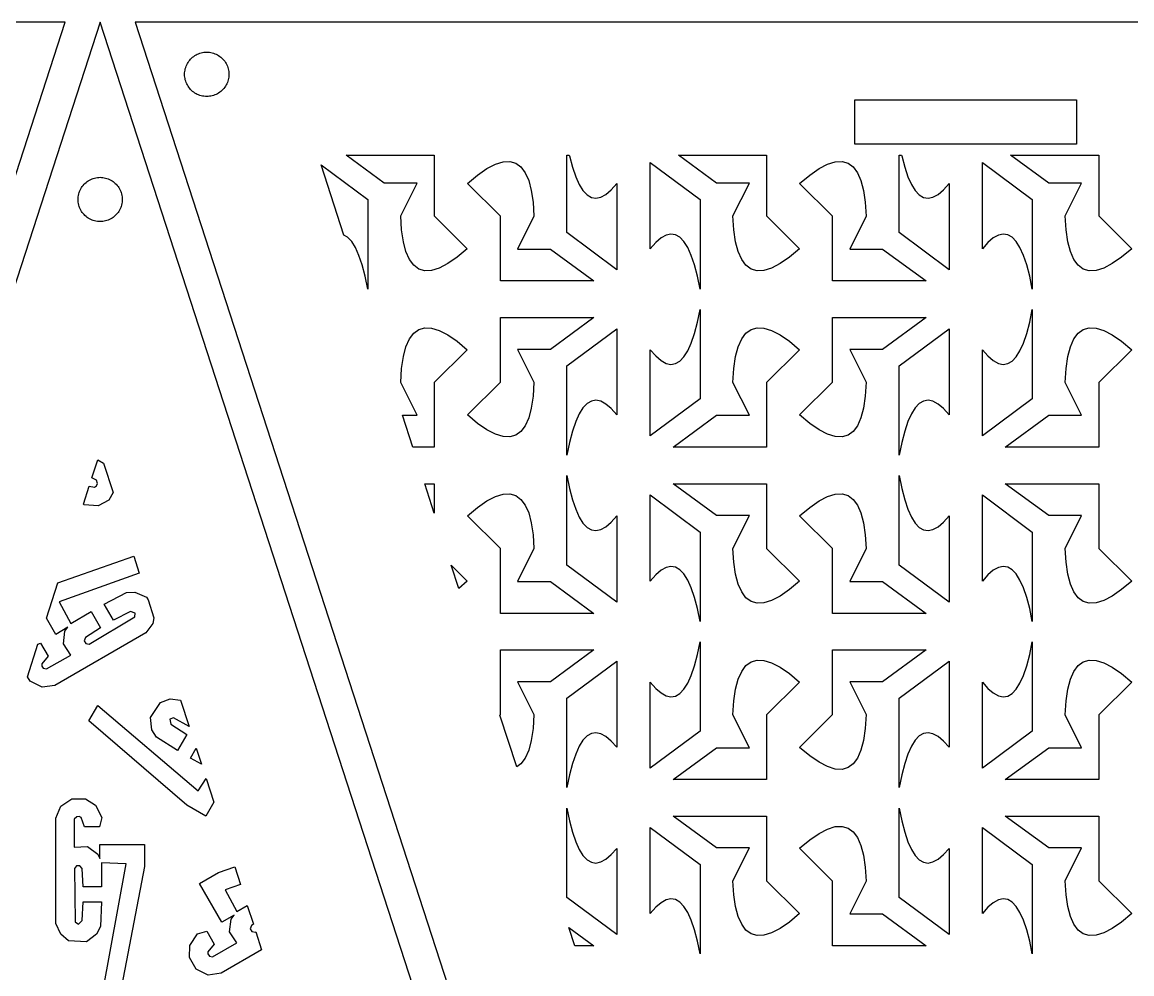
# Model space of a CAD drawing. Header units: metres. Extents: x 20 to 1108, y 20 to 485.
# Drawn here: x 478.7 to 578.9, y 398.8 to 484.7 of the extents above; entities that cross this region are included whole.
import ezdxf

# ---------------------------------------------------------------- set-up
doc = ezdxf.new("R2010")
doc.units = ezdxf.units.M

msp = doc.modelspace()

# ---------------------------------------------------------------- linework, layer by layer
for p, q in [((482.617, 484.652), (332.617, 484.652)), ((407.617, 253.826), (482.617, 484.652)), ((485.772, 484.652), (410.772, 253.826)), ((560.772, 253.826), (485.772, 484.652)), ((638.926, 484.652), (488.926, 484.652)), ((488.926, 484.652), (563.926, 253.826)), ((495.024, 481.915), (495.148, 481.935)), ((495.148, 481.935), (495.273, 481.946)), ((495.273, 481.946), (495.398, 481.95)), ((495.398, 481.95), (495.524, 481.946)), ((495.524, 481.946), (495.649, 481.935)), ((495.649, 481.935), (495.773, 481.915)), ((493.646, 480.913), (493.709, 481.022)), ((493.709, 481.022), (493.781, 481.126)), ((493.781, 481.126), (493.857, 481.225)), ((493.857, 481.225), (493.941, 481.319)), ((493.941, 481.319), (494.029, 481.408)), ((494.029, 481.408), (494.124, 481.491)), ((494.124, 481.491), (494.223, 481.569)), ((494.223, 481.569), (494.327, 481.639)), ((494.327, 481.639), (494.435, 481.703)), ((494.435, 481.703), (494.546, 481.76)), ((494.546, 481.76), (494.663, 481.81)), ((494.663, 481.81), (494.781, 481.853)), ((494.781, 481.853), (494.901, 481.888)), ((494.901, 481.888), (495.024, 481.915)), ((495.773, 481.915), (495.896, 481.888)), ((495.896, 481.888), (496.016, 481.853)), ((496.016, 481.853), (496.134, 481.81)), ((496.134, 481.81), (496.25, 481.76)), ((496.25, 481.76), (496.362, 481.703)), ((496.362, 481.703), (496.47, 481.639)), ((496.47, 481.639), (496.574, 481.569)), ((496.574, 481.569), (496.673, 481.491)), ((496.673, 481.491), (496.767, 481.408)), ((496.767, 481.408), (496.856, 481.319)), ((496.856, 481.319), (496.94, 481.225)), ((496.94, 481.225), (497.016, 481.126)), ((497.016, 481.126), (497.087, 481.022)), ((497.087, 481.022), (497.151, 480.913)), ((493.398, 479.95), (493.403, 480.075)), ((493.403, 479.824), (493.398, 479.95)), ((493.403, 480.075), (493.415, 480.201)), ((493.415, 480.201), (493.434, 480.325)), ((493.434, 480.325), (493.461, 480.447)), ((493.461, 480.447), (493.497, 480.569)), ((493.497, 480.569), (493.539, 480.687)), ((493.539, 480.687), (493.588, 480.802)), ((493.588, 480.802), (493.646, 480.913)), ((497.151, 480.913), (497.209, 480.802)), ((497.209, 480.802), (497.258, 480.687)), ((497.258, 480.687), (497.3, 480.569)), ((497.3, 480.569), (497.335, 480.447)), ((497.335, 480.447), (497.363, 480.325)), ((497.363, 480.325), (497.382, 480.201)), ((497.382, 480.201), (497.394, 480.075)), ((497.394, 480.075), (497.398, 479.95)), ((497.398, 479.95), (497.394, 479.824)), ((493.415, 479.699), (493.403, 479.824)), ((493.434, 479.575), (493.415, 479.699)), ((493.461, 479.453), (493.434, 479.575)), ((493.497, 479.332), (493.461, 479.453)), ((493.539, 479.214), (493.497, 479.332)), ((493.588, 479.099), (493.539, 479.214)), ((493.646, 478.986), (493.588, 479.099)), ((493.709, 478.878), (493.646, 478.986)), ((497.151, 478.986), (497.087, 478.878)), ((497.209, 479.099), (497.151, 478.986)), ((497.258, 479.214), (497.209, 479.099)), ((497.3, 479.332), (497.258, 479.214)), ((497.335, 479.453), (497.3, 479.332)), ((497.363, 479.575), (497.335, 479.453)), ((497.382, 479.699), (497.363, 479.575)), ((497.394, 479.824), (497.382, 479.699)), ((493.781, 478.775), (493.709, 478.878)), ((493.857, 478.675), (493.781, 478.775)), ((493.941, 478.581), (493.857, 478.675)), ((494.029, 478.492), (493.941, 478.581)), ((494.124, 478.409), (494.029, 478.492)), ((494.223, 478.332), (494.124, 478.409)), ((494.327, 478.262), (494.223, 478.332)), ((494.435, 478.197), (494.327, 478.262)), ((494.546, 478.141), (494.435, 478.197)), ((494.663, 478.091), (494.546, 478.141)), ((494.781, 478.048), (494.663, 478.091)), ((494.901, 478.013), (494.781, 478.048)), ((495.024, 477.986), (494.901, 478.013)), ((495.148, 477.966), (495.024, 477.986)), ((495.273, 477.954), (495.148, 477.966)), ((495.398, 477.95), (495.273, 477.954)), ((495.524, 477.954), (495.398, 477.95)), ((495.649, 477.966), (495.524, 477.954)), ((495.773, 477.986), (495.649, 477.966)), ((495.896, 478.013), (495.773, 477.986)), ((496.016, 478.048), (495.896, 478.013)), ((496.134, 478.091), (496.016, 478.048)), ((496.25, 478.141), (496.134, 478.091)), ((496.362, 478.197), (496.25, 478.141)), ((496.47, 478.262), (496.362, 478.197)), ((496.574, 478.332), (496.47, 478.262)), ((496.673, 478.409), (496.574, 478.332)), ((496.767, 478.492), (496.673, 478.409)), ((496.856, 478.581), (496.767, 478.492)), ((496.94, 478.675), (496.856, 478.581)), ((497.016, 478.775), (496.94, 478.675)), ((497.087, 478.878), (497.016, 478.775)), ((553.926, 473.652), (553.926, 477.652)), ((553.926, 477.652), (573.926, 477.652)), ((573.926, 477.652), (573.926, 473.652)), ((573.926, 473.652), (553.926, 473.652)), ((511.427, 470.128), (507.981, 472.652)), ((507.981, 472.652), (515.94, 472.652)), ((515.94, 472.652), (515.94, 467.164)), ((521.459, 471.839), (522.15, 472.052)), ((522.15, 472.052), (522.765, 472.081)), ((522.765, 472.081), (523.304, 471.927)), ((523.304, 471.927), (523.767, 471.589)), ((527.91, 465.661), (527.91, 472.652)), ((527.91, 472.652), (528.133, 472.652)), ((528.133, 472.652), (528.149, 472.579)), ((528.149, 472.579), (528.418, 471.56)), ((535.432, 464.214), (535.432, 471.987)), ((535.432, 471.987), (539.943, 468.644)), ((541.427, 470.128), (537.981, 472.652)), ((537.981, 472.652), (545.94, 472.652)), ((545.94, 472.652), (545.94, 467.164)), ((551.459, 471.839), (552.15, 472.052)), ((552.15, 472.052), (552.765, 472.081)), ((552.765, 472.081), (553.304, 471.927)), ((553.304, 471.927), (553.767, 471.589)), ((557.91, 465.661), (557.91, 472.652)), ((557.91, 472.652), (558.133, 472.652)), ((558.133, 472.652), (558.149, 472.579)), ((558.149, 472.579), (558.418, 471.56)), ((565.432, 464.214), (565.432, 471.987)), ((565.432, 471.987), (569.943, 468.644)), ((571.426, 470.128), (567.981, 472.652)), ((567.981, 472.652), (575.94, 472.652)), ((575.94, 472.652), (575.94, 467.164)), ((507.79, 465.431), (505.731, 471.767)), ((505.731, 471.767), (509.943, 468.644)), ((519.848, 470.861), (520.691, 471.443)), ((520.691, 471.443), (521.459, 471.839)), ((523.767, 471.589), (524.154, 471.068)), ((524.154, 471.068), (524.465, 470.361)), ((528.418, 471.56), (528.711, 470.697)), ((549.848, 470.861), (550.691, 471.443)), ((550.691, 471.443), (551.459, 471.839)), ((553.767, 471.589), (554.154, 471.068)), ((554.154, 471.068), (554.465, 470.361)), ((558.418, 471.56), (558.711, 470.697)), ((484.154, 469.828), (484.231, 469.927)), ((484.231, 469.927), (484.314, 470.022)), ((484.314, 470.022), (484.403, 470.11)), ((484.403, 470.11), (484.497, 470.193)), ((484.497, 470.193), (484.596, 470.271)), ((484.596, 470.271), (484.701, 470.341)), ((484.701, 470.341), (484.808, 470.405)), ((484.808, 470.405), (484.92, 470.462)), ((484.92, 470.462), (485.036, 470.512)), ((485.036, 470.512), (485.154, 470.554)), ((485.154, 470.554), (485.275, 470.589)), ((485.275, 470.589), (485.397, 470.617)), ((485.397, 470.617), (485.521, 470.636)), ((485.521, 470.636), (485.646, 470.649)), ((485.646, 470.649), (485.772, 470.652)), ((485.772, 470.652), (485.898, 470.649)), ((485.898, 470.649), (486.023, 470.636)), ((486.023, 470.636), (486.147, 470.617)), ((486.147, 470.617), (486.269, 470.589)), ((486.269, 470.589), (486.39, 470.554)), ((486.39, 470.554), (486.508, 470.512)), ((486.508, 470.512), (486.623, 470.462)), ((486.623, 470.462), (486.736, 470.405)), ((486.736, 470.405), (486.843, 470.341)), ((486.843, 470.341), (486.948, 470.271)), ((486.948, 470.271), (487.046, 470.193)), ((487.046, 470.193), (487.141, 470.11)), ((487.141, 470.11), (487.23, 470.022)), ((487.23, 470.022), (487.313, 469.927)), ((487.313, 469.927), (487.39, 469.828)), ((514.391, 470.128), (511.427, 470.128)), ((512.909, 467.165), (514.391, 470.128)), ((518.931, 470.099), (519.848, 470.861)), ((521.913, 467.141), (518.931, 470.099)), ((524.465, 470.361), (524.701, 469.471)), ((528.711, 470.697), (529.029, 469.994)), ((529.029, 469.994), (529.37, 469.45)), ((531.918, 469.527), (532.42, 470.091)), ((532.42, 470.091), (532.42, 462.318)), ((544.391, 470.128), (541.427, 470.128)), ((542.909, 467.165), (544.391, 470.128)), ((548.931, 470.099), (549.848, 470.861)), ((551.913, 467.141), (548.931, 470.099)), ((554.465, 470.361), (554.701, 469.471)), ((558.711, 470.697), (559.029, 469.994)), ((559.029, 469.994), (559.37, 469.45)), ((561.918, 469.527), (562.42, 470.091)), ((562.42, 470.091), (562.42, 462.318)), ((574.391, 470.128), (571.426, 470.128)), ((572.909, 467.165), (574.391, 470.128)), ((483.788, 468.903), (483.807, 469.027)), ((483.807, 469.027), (483.834, 469.151)), ((483.834, 469.151), (483.87, 469.271)), ((483.87, 469.271), (483.913, 469.388)), ((483.913, 469.388), (483.962, 469.504)), ((483.962, 469.504), (484.019, 469.616)), ((484.019, 469.616), (484.083, 469.725)), ((484.083, 469.725), (484.154, 469.828)), ((487.39, 469.828), (487.46, 469.725)), ((487.46, 469.725), (487.525, 469.616)), ((487.525, 469.616), (487.581, 469.504)), ((487.581, 469.504), (487.631, 469.388)), ((487.631, 469.388), (487.674, 469.271)), ((487.674, 469.271), (487.709, 469.151)), ((487.709, 469.151), (487.737, 469.027)), ((487.737, 469.027), (487.756, 468.903)), ((524.701, 469.471), (524.86, 468.398)), ((529.37, 469.45), (529.735, 469.065)), ((529.735, 469.065), (530.125, 468.839)), ((530.974, 468.865), (531.435, 469.116)), ((531.435, 469.116), (531.918, 469.527)), ((554.701, 469.471), (554.86, 468.398)), ((559.37, 469.45), (559.735, 469.065)), ((559.735, 469.065), (560.125, 468.839)), ((560.974, 468.865), (561.435, 469.116)), ((561.435, 469.116), (561.918, 469.527)), ((483.772, 468.652), (483.776, 468.778)), ((483.776, 468.527), (483.772, 468.652)), ((483.776, 468.778), (483.788, 468.903)), ((483.788, 468.402), (483.776, 468.527)), ((483.807, 468.277), (483.788, 468.402)), ((483.834, 468.155), (483.807, 468.277)), ((483.87, 468.034), (483.834, 468.155)), ((483.913, 467.916), (483.87, 468.034)), ((483.962, 467.801), (483.913, 467.916)), ((487.631, 467.916), (487.581, 467.801)), ((487.674, 468.034), (487.631, 467.916)), ((487.709, 468.155), (487.674, 468.034)), ((487.737, 468.277), (487.709, 468.155)), ((487.756, 468.402), (487.737, 468.277)), ((487.756, 468.903), (487.768, 468.778)), ((487.768, 468.527), (487.756, 468.402)), ((487.768, 468.778), (487.772, 468.652)), ((487.772, 468.652), (487.768, 468.527)), ((509.943, 468.644), (509.943, 460.574)), ((524.86, 468.398), (524.944, 467.14)), ((530.125, 468.839), (530.537, 468.772)), ((530.537, 468.772), (530.974, 468.865)), ((539.943, 468.644), (539.943, 460.574)), ((554.86, 468.398), (554.944, 467.14)), ((560.125, 468.839), (560.537, 468.772)), ((560.537, 468.772), (560.974, 468.865)), ((569.943, 468.644), (569.943, 460.574)), ((484.019, 467.69), (483.962, 467.801)), ((484.083, 467.581), (484.019, 467.69)), ((484.154, 467.478), (484.083, 467.581)), ((484.231, 467.377), (484.154, 467.478)), ((484.314, 467.283), (484.231, 467.377)), ((484.403, 467.194), (484.314, 467.283)), ((484.497, 467.111), (484.403, 467.194)), ((484.596, 467.034), (484.497, 467.111)), ((484.701, 466.964), (484.596, 467.034)), ((484.808, 466.901), (484.701, 466.964)), ((486.843, 466.964), (486.736, 466.901)), ((486.948, 467.034), (486.843, 466.964)), ((487.046, 467.111), (486.948, 467.034)), ((487.141, 467.194), (487.046, 467.111)), ((487.23, 467.283), (487.141, 467.194)), ((487.313, 467.377), (487.23, 467.283)), ((487.39, 467.478), (487.313, 467.377)), ((487.46, 467.581), (487.39, 467.478)), ((487.525, 467.69), (487.46, 467.581)), ((487.581, 467.801), (487.525, 467.69)), ((512.993, 465.907), (512.909, 467.165)), ((515.94, 467.164), (518.921, 464.206)), ((521.913, 461.302), (521.913, 467.141)), ((524.944, 467.14), (523.461, 464.177)), ((542.993, 465.907), (542.909, 467.165)), ((545.94, 467.164), (548.921, 464.206)), ((551.913, 461.302), (551.913, 467.141)), ((554.944, 467.14), (553.461, 464.177)), ((572.993, 465.907), (572.909, 467.165)), ((575.94, 467.164), (578.921, 464.206)), ((484.92, 466.843), (484.808, 466.901)), ((485.036, 466.793), (484.92, 466.843)), ((485.154, 466.75), (485.036, 466.793)), ((485.275, 466.715), (485.154, 466.75)), ((485.397, 466.689), (485.275, 466.715)), ((485.521, 466.668), (485.397, 466.689)), ((485.646, 466.656), (485.521, 466.668)), ((485.772, 466.652), (485.646, 466.656)), ((485.898, 466.656), (485.772, 466.652)), ((486.023, 466.668), (485.898, 466.656)), ((486.147, 466.689), (486.023, 466.668)), ((486.269, 466.715), (486.147, 466.689)), ((486.39, 466.75), (486.269, 466.715)), ((486.508, 466.793), (486.39, 466.75)), ((486.623, 466.843), (486.508, 466.793)), ((486.736, 466.901), (486.623, 466.843)), ((513.152, 464.834), (512.993, 465.907)), ((543.152, 464.834), (542.993, 465.907)), ((573.152, 464.834), (572.993, 465.907)), ((508.118, 465.24), (507.79, 465.431)), ((508.483, 464.855), (508.118, 465.24)), ((532.42, 462.318), (527.91, 465.661)), ((536.417, 465.189), (535.934, 464.777)), ((536.878, 465.44), (536.417, 465.189)), ((537.316, 465.533), (536.878, 465.44)), ((537.728, 465.466), (537.316, 465.533)), ((538.118, 465.24), (537.728, 465.466)), ((538.483, 464.855), (538.118, 465.24)), ((562.42, 462.318), (557.91, 465.661)), ((566.417, 465.189), (565.934, 464.777)), ((566.878, 465.44), (566.417, 465.189)), ((567.316, 465.533), (566.878, 465.44)), ((567.728, 465.466), (567.316, 465.533)), ((568.118, 465.24), (567.728, 465.466)), ((568.483, 464.855), (568.118, 465.24)), ((508.824, 464.311), (508.483, 464.855)), ((509.141, 463.608), (508.824, 464.311)), ((513.387, 463.944), (513.152, 464.834)), ((513.699, 463.237), (513.387, 463.944)), ((518.921, 464.206), (518.004, 463.444)), ((523.461, 464.177), (526.425, 464.177)), ((526.425, 464.177), (530.351, 461.302)), ((535.934, 464.777), (535.432, 464.214)), ((538.824, 464.311), (538.483, 464.855)), ((539.141, 463.608), (538.824, 464.311)), ((543.387, 463.944), (543.152, 464.834)), ((543.699, 463.237), (543.387, 463.944)), ((548.921, 464.206), (548.004, 463.444)), ((553.461, 464.177), (556.426, 464.177)), ((556.426, 464.177), (560.351, 461.302)), ((565.934, 464.777), (565.432, 464.214)), ((568.824, 464.311), (568.483, 464.855)), ((569.141, 463.608), (568.824, 464.311)), ((573.387, 463.944), (573.152, 464.834)), ((573.699, 463.237), (573.387, 463.944)), ((578.921, 464.206), (578.004, 463.444)), ((509.434, 462.745), (509.141, 463.608)), ((514.085, 462.716), (513.699, 463.237)), ((518.004, 463.444), (517.162, 462.862)), ((539.434, 462.745), (539.141, 463.608)), ((544.085, 462.716), (543.699, 463.237)), ((548.004, 463.444), (547.162, 462.862)), ((569.434, 462.745), (569.141, 463.608)), ((574.085, 462.716), (573.699, 463.237)), ((578.004, 463.444), (577.162, 462.862)), ((509.704, 461.726), (509.434, 462.745)), ((514.548, 462.378), (514.085, 462.716)), ((515.087, 462.224), (514.548, 462.378)), ((515.703, 462.253), (515.087, 462.224)), ((516.393, 462.466), (515.703, 462.253)), ((517.162, 462.862), (516.393, 462.466)), ((539.704, 461.726), (539.434, 462.745)), ((544.548, 462.378), (544.085, 462.716)), ((545.087, 462.224), (544.548, 462.378)), ((545.703, 462.253), (545.087, 462.224)), ((546.393, 462.466), (545.703, 462.253)), ((547.162, 462.862), (546.393, 462.466)), ((569.704, 461.726), (569.434, 462.745)), ((574.548, 462.378), (574.085, 462.716)), ((575.087, 462.224), (574.548, 462.378)), ((575.703, 462.253), (575.087, 462.224)), ((576.393, 462.466), (575.703, 462.253)), ((577.162, 462.862), (576.393, 462.466)), ((509.943, 460.574), (509.704, 461.726)), ((530.351, 461.302), (521.913, 461.302)), ((539.943, 460.574), (539.704, 461.726)), ((560.351, 461.302), (551.913, 461.302)), ((569.943, 460.574), (569.704, 461.726)), ((521.913, 452.164), (521.913, 458.003)), ((521.913, 458.003), (530.351, 458.003)), ((530.351, 458.003), (526.425, 455.128)), ((539.704, 457.579), (539.943, 458.73)), ((539.943, 458.73), (539.943, 450.661)), ((551.913, 452.164), (551.913, 458.003)), ((551.913, 458.003), (560.351, 458.003)), ((560.351, 458.003), (556.426, 455.128)), ((569.704, 457.579), (569.943, 458.73)), ((569.943, 458.73), (569.943, 450.661)), ((514.085, 456.589), (514.548, 456.927)), ((514.548, 456.927), (515.087, 457.081)), ((515.087, 457.081), (515.703, 457.052)), ((515.703, 457.052), (516.393, 456.839)), ((527.91, 453.644), (532.42, 456.987)), ((532.42, 456.987), (532.42, 449.214)), ((539.434, 456.559), (539.704, 457.579)), ((544.085, 456.589), (544.548, 456.927)), ((544.548, 456.927), (545.087, 457.081)), ((545.087, 457.081), (545.703, 457.052)), ((545.703, 457.052), (546.393, 456.839)), ((557.91, 453.644), (562.42, 456.987)), ((562.42, 456.987), (562.42, 449.214)), ((569.434, 456.559), (569.704, 457.579)), ((574.085, 456.589), (574.548, 456.927)), ((574.548, 456.927), (575.087, 457.081)), ((575.087, 457.081), (575.703, 457.052)), ((575.703, 457.052), (576.393, 456.839)), ((513.387, 455.361), (513.699, 456.068)), ((513.699, 456.068), (514.085, 456.589)), ((516.393, 456.839), (517.162, 456.443)), ((517.162, 456.443), (518.004, 455.861)), ((539.141, 455.697), (539.434, 456.559)), ((543.387, 455.361), (543.699, 456.068)), ((543.699, 456.068), (544.085, 456.589)), ((546.393, 456.839), (547.162, 456.443)), ((547.162, 456.443), (548.004, 455.861)), ((569.141, 455.697), (569.434, 456.559)), ((573.387, 455.361), (573.699, 456.068)), ((573.699, 456.068), (574.085, 456.589)), ((576.393, 456.839), (577.162, 456.443)), ((577.162, 456.443), (578.004, 455.861)), ((513.152, 454.472), (513.387, 455.361)), ((518.921, 455.099), (515.94, 452.141)), ((518.004, 455.861), (518.921, 455.099)), ((526.425, 455.128), (523.461, 455.128)), ((523.461, 455.128), (524.944, 452.165)), ((535.432, 455.091), (535.934, 454.528)), ((535.432, 447.318), (535.432, 455.091)), ((538.483, 454.45), (538.824, 454.994)), ((538.824, 454.994), (539.141, 455.697)), ((543.152, 454.472), (543.387, 455.361)), ((548.921, 455.099), (545.94, 452.141)), ((548.004, 455.861), (548.921, 455.099)), ((556.426, 455.128), (553.461, 455.128)), ((553.461, 455.128), (554.944, 452.165)), ((565.432, 455.091), (565.934, 454.528)), ((565.432, 447.318), (565.432, 455.091)), ((568.483, 454.45), (568.824, 454.994)), ((568.824, 454.994), (569.141, 455.697)), ((573.152, 454.472), (573.387, 455.361)), ((578.921, 455.099), (575.94, 452.141)), ((578.004, 455.861), (578.921, 455.099)), ((512.993, 453.398), (513.152, 454.472)), ((535.934, 454.528), (536.417, 454.116)), ((536.417, 454.116), (536.878, 453.865)), ((537.728, 453.839), (538.118, 454.065)), ((538.118, 454.065), (538.483, 454.45)), ((542.993, 453.398), (543.152, 454.472)), ((565.934, 454.528), (566.417, 454.116)), ((566.417, 454.116), (566.878, 453.865)), ((567.728, 453.839), (568.118, 454.065)), ((568.118, 454.065), (568.483, 454.45)), ((572.993, 453.398), (573.152, 454.472)), ((512.909, 452.14), (512.993, 453.398)), ((527.91, 445.575), (527.91, 453.644)), ((536.878, 453.865), (537.316, 453.772)), ((537.316, 453.772), (537.728, 453.839)), ((542.909, 452.14), (542.993, 453.398)), ((557.91, 445.575), (557.91, 453.644)), ((566.878, 453.865), (567.316, 453.772)), ((567.316, 453.772), (567.728, 453.839)), ((572.909, 452.14), (572.993, 453.398)), ((514.391, 449.177), (512.909, 452.14)), ((515.94, 452.141), (515.94, 446.302)), ((518.931, 449.206), (521.913, 452.164)), ((524.944, 452.165), (524.86, 450.907)), ((544.391, 449.177), (542.909, 452.14)), ((545.94, 452.141), (545.94, 446.302)), ((548.931, 449.206), (551.913, 452.164)), ((554.944, 452.165), (554.86, 450.907)), ((574.391, 449.177), (572.909, 452.14)), ((575.94, 452.141), (575.94, 446.302)), ((524.86, 450.907), (524.701, 449.833)), ((554.86, 450.907), (554.701, 449.833)), ((529.735, 450.24), (529.37, 449.855)), ((530.125, 450.466), (529.735, 450.24)), ((530.537, 450.533), (530.125, 450.466)), ((530.974, 450.44), (530.537, 450.533)), ((531.435, 450.189), (530.974, 450.44)), ((531.918, 449.777), (531.435, 450.189)), ((539.943, 450.661), (535.432, 447.318)), ((559.735, 450.24), (559.37, 449.855)), ((560.125, 450.466), (559.735, 450.24)), ((560.537, 450.533), (560.125, 450.466)), ((560.974, 450.44), (560.537, 450.533)), ((561.435, 450.189), (560.974, 450.44)), ((561.918, 449.777), (561.435, 450.189)), ((569.943, 450.661), (565.432, 447.318)), ((514.004, 446.302), (513.071, 449.177)), ((513.071, 449.177), (514.391, 449.177)), ((519.848, 448.444), (518.931, 449.206)), ((524.465, 448.944), (524.154, 448.237)), ((524.701, 449.833), (524.465, 448.944)), ((529.029, 449.311), (528.711, 448.608)), ((529.37, 449.855), (529.029, 449.311)), ((532.42, 449.214), (531.918, 449.777)), ((537.501, 446.302), (541.427, 449.177)), ((541.427, 449.177), (544.391, 449.177)), ((549.848, 448.444), (548.931, 449.206)), ((554.465, 448.944), (554.154, 448.237)), ((554.701, 449.833), (554.465, 448.944)), ((559.029, 449.311), (558.711, 448.608)), ((559.37, 449.855), (559.029, 449.311)), ((562.42, 449.214), (561.918, 449.777)), ((567.501, 446.302), (571.426, 449.177)), ((571.426, 449.177), (574.391, 449.177)), ((520.691, 447.862), (519.848, 448.444)), ((524.154, 448.237), (523.767, 447.716)), ((528.711, 448.608), (528.418, 447.746)), ((550.691, 447.862), (549.848, 448.444)), ((554.154, 448.237), (553.767, 447.716)), ((558.711, 448.608), (558.418, 447.746)), ((521.459, 447.466), (520.691, 447.862)), ((522.15, 447.253), (521.459, 447.466)), ((522.765, 447.224), (522.15, 447.253)), ((523.304, 447.378), (522.765, 447.224)), ((523.767, 447.716), (523.304, 447.378)), ((528.418, 447.746), (528.149, 446.726)), ((551.459, 447.466), (550.691, 447.862)), ((552.15, 447.253), (551.459, 447.466)), ((552.765, 447.224), (552.15, 447.253)), ((553.304, 447.378), (552.765, 447.224)), ((553.767, 447.716), (553.304, 447.378)), ((558.418, 447.746), (558.149, 446.726)), ((515.94, 446.302), (514.004, 446.302)), ((528.149, 446.726), (527.91, 445.575)), ((545.94, 446.302), (537.501, 446.302)), ((558.149, 446.726), (557.91, 445.575)), ((575.94, 446.302), (567.501, 446.302)), ((485.034, 443.547), (485.559, 445.164)), ((485.559, 445.164), (486.083, 444.862)), ((486.083, 444.862), (486.944, 442.211)), ((485.446, 443.311), (485.034, 443.547)), ((485.442, 442.8), (485.524, 443.02)), ((485.524, 443.02), (485.446, 443.311)), ((515.077, 443.003), (515.94, 443.003)), ((515.94, 440.345), (515.077, 443.003)), ((515.94, 443.003), (515.94, 440.345)), ((527.91, 435.661), (527.91, 443.731)), ((527.91, 443.731), (528.149, 442.579)), ((541.427, 440.128), (537.501, 443.003)), ((537.501, 443.003), (545.94, 443.003)), ((545.94, 443.003), (545.94, 437.164)), ((557.91, 435.661), (557.91, 443.731)), ((557.91, 443.731), (558.149, 442.579)), ((571.426, 440.128), (567.501, 443.003)), ((567.501, 443.003), (575.94, 443.003)), ((575.94, 443.003), (575.94, 437.164)), ((484.256, 441.154), (484.786, 442.783)), ((484.786, 442.783), (485.267, 442.703)), ((485.267, 442.703), (485.442, 442.8)), ((486.944, 442.211), (486.541, 441.515)), ((521.459, 441.839), (522.15, 442.052)), ((522.15, 442.052), (522.765, 442.081)), ((522.765, 442.081), (523.304, 441.927)), ((523.304, 441.927), (523.767, 441.589)), ((528.149, 442.579), (528.418, 441.56)), ((535.432, 434.214), (535.432, 441.987)), ((535.432, 441.987), (539.943, 438.644)), ((551.459, 441.839), (552.15, 442.052)), ((552.15, 442.052), (552.765, 442.081)), ((552.765, 442.081), (553.304, 441.927)), ((553.304, 441.927), (553.767, 441.589)), ((558.149, 442.579), (558.418, 441.56)), ((565.432, 434.214), (565.432, 441.987)), ((565.432, 441.987), (569.943, 438.644)), ((484.328, 441.085), (484.256, 441.154)), ((485.591, 441.008), (484.328, 441.085)), ((486.541, 441.515), (485.591, 441.008)), ((518.931, 440.099), (519.848, 440.861)), ((519.848, 440.861), (520.691, 441.443)), ((520.691, 441.443), (521.459, 441.839)), ((523.767, 441.589), (524.154, 441.068)), ((524.154, 441.068), (524.465, 440.361)), ((528.418, 441.56), (528.711, 440.697)), ((548.931, 440.099), (549.848, 440.861)), ((549.848, 440.861), (550.691, 441.443)), ((550.691, 441.443), (551.459, 441.839)), ((553.767, 441.589), (554.154, 441.068)), ((554.154, 441.068), (554.465, 440.361)), ((558.418, 441.56), (558.711, 440.697)), ((521.913, 437.141), (518.931, 440.099)), ((524.465, 440.361), (524.701, 439.471)), ((528.711, 440.697), (529.029, 439.994)), ((529.029, 439.994), (529.37, 439.45)), ((531.918, 439.527), (532.42, 440.091)), ((532.42, 440.091), (532.42, 432.318)), ((544.391, 440.128), (541.427, 440.128)), ((542.909, 437.165), (544.391, 440.128)), ((551.913, 437.141), (548.931, 440.099)), ((554.465, 440.361), (554.701, 439.471)), ((558.711, 440.697), (559.029, 439.994)), ((559.029, 439.994), (559.37, 439.45)), ((561.918, 439.527), (562.42, 440.091)), ((562.42, 440.091), (562.42, 432.318)), ((574.391, 440.128), (571.426, 440.128)), ((572.909, 437.165), (574.391, 440.128)), ((524.701, 439.471), (524.86, 438.398)), ((529.37, 439.45), (529.735, 439.065)), ((529.735, 439.065), (530.125, 438.839)), ((530.537, 438.772), (530.974, 438.865)), ((530.974, 438.865), (531.435, 439.116)), ((531.435, 439.116), (531.918, 439.527)), ((554.701, 439.471), (554.86, 438.398)), ((559.37, 439.45), (559.735, 439.065)), ((559.735, 439.065), (560.125, 438.839)), ((560.537, 438.772), (560.974, 438.865)), ((560.974, 438.865), (561.435, 439.116)), ((561.435, 439.116), (561.918, 439.527)), ((524.86, 438.398), (524.944, 437.14)), ((530.125, 438.839), (530.537, 438.772)), ((539.943, 438.644), (539.943, 430.574)), ((554.86, 438.398), (554.944, 437.14)), ((560.125, 438.839), (560.537, 438.772)), ((569.943, 438.644), (569.943, 430.574)), ((521.913, 431.302), (521.913, 437.141)), ((524.944, 437.14), (523.461, 434.177)), ((542.993, 435.907), (542.909, 437.165)), ((545.94, 437.164), (548.921, 434.206)), ((551.913, 431.302), (551.913, 437.141)), ((554.944, 437.14), (553.461, 434.177)), ((572.993, 435.907), (572.909, 437.165)), ((575.94, 437.164), (578.921, 434.206)), ((481.952, 434.062), (488.815, 436.453)), ((488.815, 436.453), (489.309, 434.934)), ((543.152, 434.834), (542.993, 435.907)), ((573.152, 434.834), (572.993, 435.907)), ((489.309, 434.934), (482.074, 432.332)), ((517.465, 435.651), (518.921, 434.206)), ((518.145, 433.56), (517.465, 435.651)), ((532.42, 432.318), (527.91, 435.661)), ((536.417, 435.189), (535.934, 434.777)), ((536.878, 435.44), (536.417, 435.189)), ((537.316, 435.533), (536.878, 435.44)), ((537.728, 435.466), (537.316, 435.533)), ((538.118, 435.24), (537.728, 435.466)), ((538.483, 434.855), (538.118, 435.24)), ((538.824, 434.311), (538.483, 434.855)), ((562.42, 432.318), (557.91, 435.661)), ((566.417, 435.189), (565.934, 434.777)), ((566.878, 435.44), (566.417, 435.189)), ((567.316, 435.533), (566.878, 435.44)), ((567.728, 435.466), (567.316, 435.533)), ((568.118, 435.24), (567.728, 435.466)), ((568.483, 434.855), (568.118, 435.24)), ((568.824, 434.311), (568.483, 434.855)), ((480.915, 430.872), (481.952, 434.062)), ((518.921, 434.206), (518.145, 433.56)), ((523.461, 434.177), (526.425, 434.177)), ((526.425, 434.177), (530.351, 431.302)), ((535.934, 434.777), (535.432, 434.214)), ((539.141, 433.608), (538.824, 434.311)), ((543.387, 433.944), (543.152, 434.834)), ((543.699, 433.237), (543.387, 433.944)), ((548.921, 434.206), (548.004, 433.444)), ((553.461, 434.177), (556.426, 434.177)), ((556.426, 434.177), (560.351, 431.302)), ((565.934, 434.777), (565.432, 434.214)), ((569.141, 433.608), (568.824, 434.311)), ((573.387, 433.944), (573.152, 434.834)), ((573.699, 433.237), (573.387, 433.944)), ((578.921, 434.206), (578.004, 433.444)), ((486.146, 432.136), (488.138, 433.174)), ((488.138, 433.174), (488.918, 433.221)), ((488.918, 433.221), (489.969, 432.773)), ((539.434, 432.745), (539.141, 433.608)), ((544.085, 432.716), (543.699, 433.237)), ((547.162, 432.862), (546.393, 432.466)), ((548.004, 433.444), (547.162, 432.862)), ((569.434, 432.745), (569.141, 433.608)), ((574.085, 432.716), (573.699, 433.237)), ((577.162, 432.862), (576.393, 432.466)), ((578.004, 433.444), (577.162, 432.862)), ((482.074, 432.332), (483.112, 430.376)), ((486.987, 430.684), (486.146, 432.136)), ((489.969, 432.773), (490.093, 432.521)), ((490.093, 432.521), (490.617, 430.909)), ((539.704, 431.726), (539.434, 432.745)), ((544.548, 432.378), (544.085, 432.716)), ((545.087, 432.224), (544.548, 432.378)), ((545.703, 432.253), (545.087, 432.224)), ((546.393, 432.466), (545.703, 432.253)), ((569.704, 431.726), (569.434, 432.745)), ((574.548, 432.378), (574.085, 432.716)), ((575.087, 432.224), (574.548, 432.378)), ((575.703, 432.253), (575.087, 432.224)), ((576.393, 432.466), (575.703, 432.253)), ((481.761, 429.406), (480.915, 430.872)), ((483.119, 430.385), (484.974, 431.46)), ((484.788, 428.511), (488.906, 430.984)), ((484.974, 431.46), (485.813, 430.006)), ((488.5, 431.471), (486.987, 430.684)), ((488.939, 431.33), (488.5, 431.471)), ((488.906, 430.984), (488.939, 431.33)), ((490.617, 430.909), (490.529, 430.4)), ((530.351, 431.302), (521.913, 431.302)), ((539.943, 430.574), (539.704, 431.726)), ((560.351, 431.302), (551.913, 431.302)), ((569.943, 430.574), (569.704, 431.726)), ((482.862, 430.042), (481.761, 429.406)), ((482.594, 429.687), (482.862, 430.042)), ((483.112, 430.376), (483.119, 430.385)), ((485.813, 430.006), (484.437, 429.124)), ((490.529, 430.4), (489.905, 429.541)), ((489.905, 429.541), (481.684, 424.795)), ((482.456, 428.537), (482.594, 429.687)), ((484.437, 429.124), (484.325, 428.821)), ((479.198, 425.587), (480.155, 428.532)), ((480.155, 428.532), (480.393, 428.601)), ((480.393, 428.601), (481.066, 427.435)), ((483.113, 427.541), (482.456, 428.537)), ((484.325, 428.821), (484.472, 428.567)), ((484.472, 428.567), (484.788, 428.511)), ((521.913, 422.164), (521.913, 428.003)), ((521.913, 428.003), (530.351, 428.003)), ((530.351, 428.003), (526.425, 425.128)), ((539.704, 427.579), (539.943, 428.73)), ((539.943, 428.73), (539.943, 420.661)), ((551.913, 422.164), (551.913, 428.003)), ((551.913, 428.003), (560.351, 428.003)), ((560.351, 428.003), (556.426, 425.128)), ((569.704, 427.579), (569.943, 428.73)), ((569.943, 428.73), (569.943, 420.661)), ((481.066, 427.435), (480.494, 426.739)), ((480.93, 426.281), (483.113, 427.541)), ((527.91, 423.644), (532.42, 426.987)), ((532.42, 426.987), (532.42, 419.214)), ((539.434, 426.559), (539.704, 427.579)), ((544.085, 426.589), (544.548, 426.927)), ((544.548, 426.927), (545.087, 427.081)), ((545.087, 427.081), (545.703, 427.052)), ((545.703, 427.052), (546.393, 426.839)), ((546.393, 426.839), (547.162, 426.443)), ((557.91, 423.644), (562.42, 426.987)), ((562.42, 426.987), (562.42, 419.214)), ((569.434, 426.559), (569.704, 427.579)), ((574.085, 426.589), (574.548, 426.927)), ((574.548, 426.927), (575.087, 427.081)), ((575.087, 427.081), (575.703, 427.052)), ((575.703, 427.052), (576.393, 426.839)), ((576.393, 426.839), (577.162, 426.443)), ((480.494, 426.739), (480.491, 426.539)), ((480.491, 426.539), (480.639, 426.359)), ((480.639, 426.359), (480.93, 426.281)), ((539.141, 425.697), (539.434, 426.559)), ((543.387, 425.361), (543.699, 426.068)), ((543.699, 426.068), (544.085, 426.589)), ((547.162, 426.443), (548.004, 425.861)), ((548.004, 425.861), (548.921, 425.099)), ((569.141, 425.697), (569.434, 426.559)), ((573.387, 425.361), (573.699, 426.068)), ((573.699, 426.068), (574.085, 426.589)), ((577.162, 426.443), (578.004, 425.861)), ((578.004, 425.861), (578.921, 425.099)), ((479.439, 425.169), (479.198, 425.587)), ((480.532, 424.629), (479.439, 425.169)), ((526.425, 425.128), (523.461, 425.128)), ((523.461, 425.128), (524.944, 422.165)), ((535.432, 425.091), (535.934, 424.528)), ((535.432, 417.318), (535.432, 425.091)), ((538.483, 424.45), (538.824, 424.994)), ((538.824, 424.994), (539.141, 425.697)), ((543.152, 424.472), (543.387, 425.361)), ((548.921, 425.099), (545.94, 422.141)), ((556.426, 425.128), (553.461, 425.128)), ((553.461, 425.128), (554.944, 422.165)), ((565.432, 425.091), (565.934, 424.528)), ((565.432, 417.318), (565.432, 425.091)), ((568.483, 424.45), (568.824, 424.994)), ((568.824, 424.994), (569.141, 425.697)), ((573.152, 424.472), (573.387, 425.361)), ((578.921, 425.099), (575.94, 422.141)), ((481.684, 424.795), (480.532, 424.629)), ((535.934, 424.528), (536.417, 424.116)), ((536.417, 424.116), (536.878, 423.865)), ((536.878, 423.865), (537.316, 423.772)), ((537.316, 423.772), (537.728, 423.839)), ((537.728, 423.839), (538.118, 424.065)), ((538.118, 424.065), (538.483, 424.45)), ((542.993, 423.398), (543.152, 424.472)), ((565.934, 424.528), (566.417, 424.116)), ((566.417, 424.116), (566.878, 423.865)), ((566.878, 423.865), (567.316, 423.772)), ((567.316, 423.772), (567.728, 423.839)), ((567.728, 423.839), (568.118, 424.065)), ((568.118, 424.065), (568.483, 424.45)), ((572.993, 423.398), (573.152, 424.472)), ((484.759, 421.603), (485.552, 422.977)), ((485.552, 422.977), (494.633, 415.293)), ((490.304, 421.912), (491.208, 423.262)), ((491.208, 423.262), (492.08, 423.582)), ((492.08, 423.582), (493.03, 423.482)), ((493.03, 423.482), (493.804, 421.099)), ((527.91, 415.575), (527.91, 423.644)), ((542.909, 422.14), (542.993, 423.398)), ((557.91, 415.575), (557.91, 423.644)), ((572.909, 422.14), (572.993, 423.398)), ((490.441, 420.776), (490.304, 421.912)), ((492.386, 421.885), (492.068, 421.741)), ((493.804, 421.099), (492.386, 421.885)), ((521.864, 422.115), (521.913, 422.164)), ((523.383, 417.437), (521.864, 422.115)), ((524.944, 422.165), (524.86, 420.907)), ((544.391, 419.177), (542.909, 422.14)), ((545.94, 422.141), (545.94, 416.302)), ((548.931, 419.206), (551.913, 422.164)), ((554.944, 422.165), (554.86, 420.907)), ((574.391, 419.177), (572.909, 422.14)), ((575.94, 422.141), (575.94, 416.302)), ((493.598, 413.978), (484.759, 421.603)), ((492.068, 421.741), (492.165, 421.29)), ((492.165, 421.29), (493.605, 420.372)), ((524.86, 420.907), (524.701, 419.833)), ((554.86, 420.907), (554.701, 419.833)), ((490.871, 420.126), (490.441, 420.776)), ((492.766, 418.92), (490.871, 420.126)), ((493.605, 420.372), (492.766, 418.92)), ((524.701, 419.833), (524.465, 418.944)), ((529.37, 419.855), (529.029, 419.311)), ((529.735, 420.24), (529.37, 419.855)), ((530.125, 420.466), (529.735, 420.24)), ((530.537, 420.533), (530.125, 420.466)), ((530.974, 420.44), (530.537, 420.533)), ((531.435, 420.189), (530.974, 420.44)), ((531.918, 419.777), (531.435, 420.189)), ((539.943, 420.661), (535.432, 417.318)), ((554.701, 419.833), (554.465, 418.944)), ((559.37, 419.855), (559.029, 419.311)), ((559.735, 420.24), (559.37, 419.855)), ((560.125, 420.466), (559.735, 420.24)), ((560.537, 420.533), (560.125, 420.466)), ((560.974, 420.44), (560.537, 420.533)), ((561.435, 420.189), (560.974, 420.44)), ((561.918, 419.777), (561.435, 420.189)), ((569.943, 420.661), (565.432, 417.318)), ((493.939, 418.241), (494.447, 419.121)), ((494.447, 419.121), (494.915, 417.679)), ((524.465, 418.944), (524.154, 418.237)), ((529.029, 419.311), (528.711, 418.608)), ((532.42, 419.214), (531.918, 419.777)), ((537.501, 416.302), (541.427, 419.177)), ((541.427, 419.177), (544.391, 419.177)), ((549.848, 418.444), (548.931, 419.206)), ((554.465, 418.944), (554.154, 418.237)), ((559.029, 419.311), (558.711, 418.608)), ((562.42, 419.214), (561.918, 419.777)), ((567.501, 416.302), (571.426, 419.177)), ((571.426, 419.177), (574.391, 419.177)), ((494.915, 417.679), (493.939, 418.241)), ((524.154, 418.237), (523.767, 417.716)), ((528.711, 418.608), (528.418, 417.746)), ((550.691, 417.862), (549.848, 418.444)), ((551.459, 417.466), (550.691, 417.862)), ((554.154, 418.237), (553.767, 417.716)), ((558.711, 418.608), (558.418, 417.746)), ((523.767, 417.716), (523.383, 417.437)), ((528.418, 417.746), (528.149, 416.726)), ((552.15, 417.253), (551.459, 417.466)), ((552.765, 417.224), (552.15, 417.253)), ((553.304, 417.378), (552.765, 417.224)), ((553.767, 417.716), (553.304, 417.378)), ((558.418, 417.746), (558.149, 416.726)), ((494.633, 415.293), (495.33, 416.405)), ((495.33, 416.405), (496.03, 414.248)), ((528.149, 416.726), (527.91, 415.575)), ((545.94, 416.302), (537.501, 416.302)), ((558.149, 416.726), (557.91, 415.575)), ((575.94, 416.302), (567.501, 416.302)), ((481.777, 412.816), (482.209, 413.897)), ((482.209, 413.897), (483.223, 414.572)), ((483.223, 414.572), (484.448, 414.572)), ((484.448, 414.572), (485.361, 414.001)), ((485.361, 414.001), (485.926, 412.868)), ((495.305, 412.991), (493.598, 413.978)), ((496.03, 414.248), (495.305, 412.991)), ((481.777, 403.322), (481.777, 412.816)), ((483.653, 412.938), (483.44, 412.726)), ((483.883, 412.977), (483.653, 412.938)), ((484.055, 412.873), (483.883, 412.977)), ((484.371, 412.03), (484.055, 412.873)), ((485.926, 412.868), (485.717, 412.03)), ((527.91, 405.661), (527.91, 413.731)), ((527.91, 413.731), (528.149, 412.579)), ((541.427, 410.128), (537.501, 413.003)), ((537.501, 413.003), (545.94, 413.003)), ((545.94, 413.003), (545.94, 407.164)), ((557.91, 405.661), (557.91, 413.731)), ((557.91, 413.731), (558.149, 412.579)), ((571.426, 410.128), (567.501, 413.003)), ((567.501, 413.003), (575.94, 413.003)), ((575.94, 413.003), (575.94, 407.164)), ((483.44, 412.726), (483.44, 410.205)), ((485.717, 412.03), (484.371, 412.03)), ((528.149, 412.579), (528.418, 411.56)), ((535.432, 404.214), (535.432, 411.987)), ((535.432, 411.987), (539.943, 408.644)), ((550.691, 411.443), (551.459, 411.839)), ((551.459, 411.839), (552.15, 412.052)), ((552.15, 412.052), (552.765, 412.081)), ((552.765, 412.081), (553.304, 411.927)), ((553.304, 411.927), (553.767, 411.589)), ((558.149, 412.579), (558.418, 411.56)), ((565.432, 404.214), (565.432, 411.987)), ((565.432, 411.987), (569.943, 408.644)), ((528.418, 411.56), (528.711, 410.697)), ((548.931, 410.099), (549.848, 410.861)), ((549.848, 410.861), (550.691, 411.443)), ((553.767, 411.589), (554.154, 411.068)), ((554.154, 411.068), (554.465, 410.361)), ((558.418, 411.56), (558.711, 410.697)), ((483.44, 410.205), (484.632, 410.276)), ((484.632, 410.276), (485.556, 409.582)), ((485.732, 409.171), (485.732, 410.443)), ((485.732, 410.443), (489.767, 410.443)), ((489.767, 410.443), (489.767, 408.47)), ((528.711, 410.697), (529.029, 409.994)), ((529.029, 409.994), (529.37, 409.45)), ((531.918, 409.527), (532.42, 410.091)), ((532.42, 410.091), (532.42, 402.318)), ((544.391, 410.128), (541.427, 410.128)), ((542.909, 407.165), (544.391, 410.128)), ((551.913, 407.141), (548.931, 410.099)), ((554.465, 410.361), (554.701, 409.471)), ((558.711, 410.697), (559.029, 409.994)), ((559.029, 409.994), (559.37, 409.45)), ((561.918, 409.527), (562.42, 410.091)), ((562.42, 410.091), (562.42, 402.318)), ((574.391, 410.128), (571.426, 410.128)), ((572.909, 407.165), (574.391, 410.128)), ((485.556, 409.582), (485.732, 409.171)), ((529.37, 409.45), (529.735, 409.065)), ((529.735, 409.065), (530.125, 408.839)), ((530.125, 408.839), (530.537, 408.772)), ((530.537, 408.772), (530.974, 408.865)), ((530.974, 408.865), (531.435, 409.116)), ((531.435, 409.116), (531.918, 409.527)), ((554.701, 409.471), (554.86, 408.398)), ((559.37, 409.45), (559.735, 409.065)), ((559.735, 409.065), (560.125, 408.839)), ((560.125, 408.839), (560.537, 408.772)), ((560.537, 408.772), (560.974, 408.865)), ((560.974, 408.865), (561.435, 409.116)), ((561.435, 409.116), (561.918, 409.527)), ((483.648, 408.516), (483.443, 408.27)), ((483.443, 408.27), (483.525, 403.467)), ((483.942, 408.516), (483.648, 408.516)), ((484.149, 408.267), (483.942, 408.516)), ((484.224, 406.634), (484.149, 408.267)), ((488.109, 408.709), (485.896, 408.788)), ((485.896, 408.788), (485.9, 408.777)), ((485.9, 408.777), (485.904, 406.634)), ((485.997, 397.003), (488.109, 408.709)), ((489.767, 408.47), (487.582, 397.003)), ((494.744, 406.92), (496.452, 407.906)), ((496.452, 407.906), (497.924, 408.419)), ((497.924, 408.419), (498.437, 406.841)), ((539.943, 408.644), (539.943, 400.574)), ((554.86, 408.398), (554.944, 407.14)), ((569.943, 408.644), (569.943, 400.574)), ((496.761, 403.426), (494.744, 406.92)), ((498.437, 406.841), (497.074, 406.352)), ((542.993, 405.907), (542.909, 407.165)), ((545.94, 407.164), (548.921, 404.206)), ((551.913, 401.302), (551.913, 407.141)), ((554.944, 407.14), (553.461, 404.177)), ((572.993, 405.907), (572.909, 407.165)), ((575.94, 407.164), (578.921, 404.206)), ((485.904, 406.634), (484.224, 406.634)), ((497.074, 406.352), (498.112, 404.396)), ((543.152, 404.834), (542.993, 405.907)), ((573.152, 404.834), (572.993, 405.907)), ((484.149, 403.573), (484.224, 405.279)), ((484.224, 405.279), (485.904, 405.279)), ((485.904, 405.279), (485.806, 403.034)), ((498.119, 404.404), (499.053, 404.945)), ((499.053, 404.945), (499.604, 403.25)), ((532.42, 402.318), (527.91, 405.661)), ((536.417, 405.189), (535.934, 404.777)), ((536.878, 405.44), (536.417, 405.189)), ((537.316, 405.533), (536.878, 405.44)), ((537.728, 405.466), (537.316, 405.533)), ((538.118, 405.24), (537.728, 405.466)), ((538.483, 404.855), (538.118, 405.24)), ((538.824, 404.311), (538.483, 404.855)), ((543.387, 403.944), (543.152, 404.834)), ((562.42, 402.318), (557.91, 405.661)), ((566.417, 405.189), (565.934, 404.777)), ((566.878, 405.44), (566.417, 405.189)), ((567.316, 405.533), (566.878, 405.44)), ((567.728, 405.466), (567.316, 405.533)), ((568.118, 405.24), (567.728, 405.466)), ((568.483, 404.855), (568.118, 405.24)), ((568.824, 404.311), (568.483, 404.855)), ((573.387, 403.944), (573.152, 404.834)), ((497.862, 404.062), (496.761, 403.426)), ((497.594, 403.705), (497.862, 404.062)), ((498.112, 404.396), (498.119, 404.404)), ((535.934, 404.777), (535.432, 404.214)), ((539.141, 403.608), (538.824, 404.311)), ((543.699, 403.237), (543.387, 403.944)), ((548.921, 404.206), (548.004, 403.444)), ((553.461, 404.177), (556.426, 404.177)), ((556.426, 404.177), (560.351, 401.302)), ((565.934, 404.777), (565.432, 404.214)), ((569.141, 403.608), (568.824, 404.311)), ((573.699, 403.237), (573.387, 403.944)), ((578.921, 404.206), (578.004, 403.444)), ((482.207, 402.355), (481.777, 403.322)), ((483.525, 403.467), (483.808, 403.265)), ((483.808, 403.265), (484.149, 403.573)), ((485.806, 403.034), (485.457, 402.337)), ((497.456, 402.557), (497.594, 403.705)), ((499.437, 403.145), (499.325, 402.84)), ((499.325, 402.84), (499.472, 402.585)), ((499.604, 403.25), (499.437, 403.145)), ((528.626, 401.302), (528.087, 402.96)), ((528.087, 402.96), (530.351, 401.302)), ((539.434, 402.745), (539.141, 403.608)), ((544.085, 402.716), (543.699, 403.237)), ((547.162, 402.862), (546.393, 402.466)), ((548.004, 403.444), (547.162, 402.862)), ((569.434, 402.745), (569.141, 403.608)), ((574.085, 402.716), (573.699, 403.237)), ((577.162, 402.862), (576.393, 402.466)), ((578.004, 403.444), (577.162, 402.862)), ((482.921, 401.759), (482.207, 402.355)), ((485.457, 402.337), (484.542, 401.651)), ((493.865, 401.325), (494.562, 402.382)), ((494.562, 402.382), (495.393, 402.619)), ((495.393, 402.619), (496.066, 401.453)), ((498.113, 401.561), (497.456, 402.557)), ((499.472, 402.585), (499.788, 402.53)), ((499.788, 402.53), (499.83, 402.555)), ((499.83, 402.555), (500.356, 400.936)), ((539.704, 401.726), (539.434, 402.745)), ((544.548, 402.378), (544.085, 402.716)), ((545.087, 402.224), (544.548, 402.378)), ((545.703, 402.253), (545.087, 402.224)), ((546.393, 402.466), (545.703, 402.253)), ((569.704, 401.726), (569.434, 402.745)), ((574.548, 402.378), (574.085, 402.716)), ((575.087, 402.224), (574.548, 402.378)), ((575.703, 402.253), (575.087, 402.224)), ((576.393, 402.466), (575.703, 402.253)), ((484.542, 401.651), (482.921, 401.759)), ((493.827, 400.248), (493.865, 401.325)), ((496.066, 401.453), (495.494, 400.758)), ((495.93, 400.3), (498.113, 401.561)), ((500.356, 400.936), (496.684, 398.816)), ((530.351, 401.302), (528.626, 401.302)), ((539.943, 400.574), (539.704, 401.726)), ((560.351, 401.302), (551.913, 401.302)), ((569.943, 400.574), (569.704, 401.726)), ((494.439, 399.19), (493.827, 400.248)), ((495.494, 400.758), (495.491, 400.56)), ((495.491, 400.56), (495.639, 400.378)), ((495.639, 400.378), (495.93, 400.3)), ((495.532, 398.649), (494.439, 399.19)), ((496.684, 398.816), (495.532, 398.649))]:
    msp.add_line(p, q)

doc.saveas('drawing.dxf')
